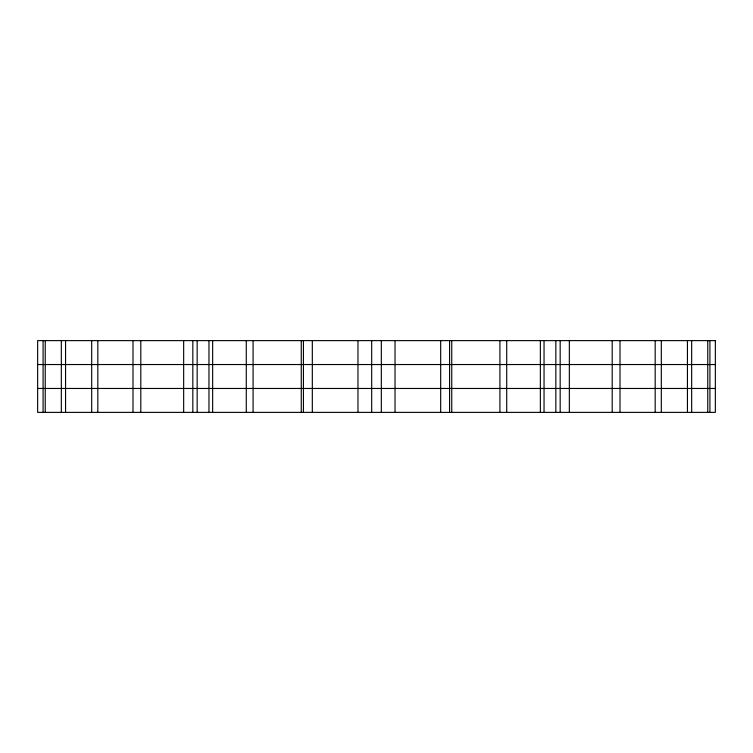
<?xml version="1.0" encoding="UTF-8"?>
<svg xmlns="http://www.w3.org/2000/svg" width="753" height="753" viewBox="0 0 753 753"><rect width="100%" height="100%" fill="white"/><g stroke="black" fill="none" stroke-linecap="round" stroke-linejoin="round"><path stroke-width="1.13" d="M37.65 364.537L715.35 364.537M37.65 388.463L715.35 388.463M709.919 340.62L709.919 412.38M707.764 340.62L707.764 412.38M691.668 340.62L691.668 412.38M687.442 340.62L687.442 412.38M661.313 340.62L661.313 412.38M655.176 340.62L655.176 412.38M620.011 340.62L620.011 412.38M612.198 340.62L612.198 412.38M569.343 340.62L569.343 412.38M560.166 340.62L560.166 412.38M555.846 340.62L555.846 412.38M544.043 340.62L544.043 412.38M540.353 340.62L540.353 412.38M506.722 340.62L506.722 412.38M499.917 340.62L499.917 412.38M451.744 340.62L451.744 412.38M449.579 340.62L449.579 412.38M440.684 340.62L440.684 412.38M395.024 340.62L395.024 412.38M381.319 340.62L381.319 412.38M371.681 340.62L371.681 412.38M357.976 340.62L357.976 412.38M312.316 340.62L312.316 412.38M303.421 340.62L303.421 412.38M301.256 340.62L301.256 412.38M253.083 340.62L253.083 412.38M246.278 340.62L246.278 412.38M212.647 340.62L212.647 412.38M208.958 340.62L208.958 412.38M197.154 340.62L197.154 412.38M192.834 340.62L192.834 412.38M183.657 340.62L183.657 412.38M140.802 340.62L140.802 412.38M132.989 340.62L132.989 412.38M97.824 340.62L97.824 412.38M91.687 340.62L91.687 412.38M65.558 340.62L65.558 412.38M61.332 340.62L61.332 412.38M45.236 340.62L45.236 412.38M43.081 340.62L43.081 412.38M715.35 340.62L37.65 340.62L37.65 412.38L715.35 412.38L715.35 340.62"/></g></svg>
